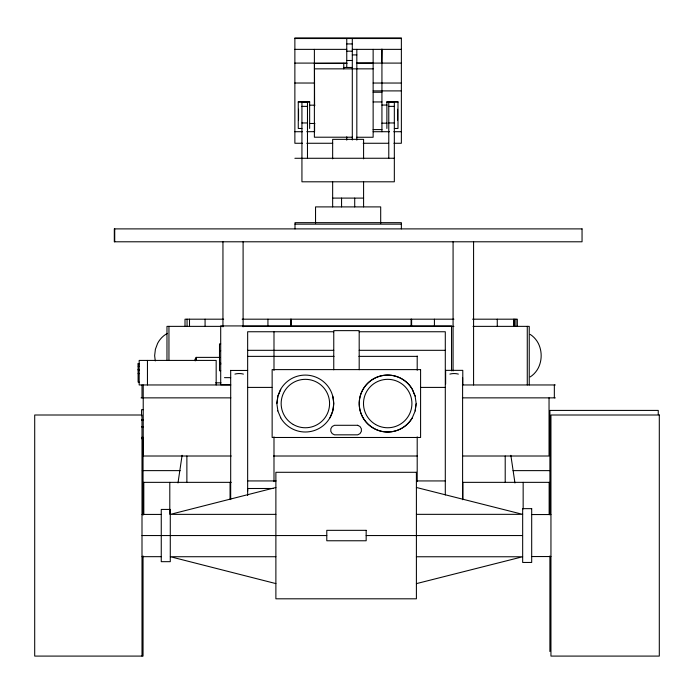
<?xml version="1.0" encoding="UTF-8"?>
<svg xmlns="http://www.w3.org/2000/svg" width="694" height="694" viewBox="0 0 694 694"><rect width="100%" height="100%" fill="white"/><g stroke="black" fill="none" stroke-linecap="round" stroke-linejoin="round"><path stroke-width="1.04" d="M247.654 491.074L247.654 488.507L273.124 488.489M381.726 63.093L381.934 49.074M276.915 403.544L277.886 396.179L280.732 389.317M415.133 410.909L415.966 404.593M177.994 482.955L182.097 455.29M280.654 417.771A28.454 28.454 0 0 0 329.945 417.771L332.79 410.909L333.762 403.544L332.79 396.179M330.014 417.771C334.872 409.009 334.924 398.035 329.945 389.317A28.454 28.454 0 0 0 280.654 389.317L277.817 396.179L276.845 403.544L277.886 410.909M275.882 487.509L170.36 514.367L275.882 514.367M416.4 583.628L522.625 556.761L416.4 556.761M346.757 63.189L314.469 63.301L314.59 105.913M356.473 63.154L373.138 63.093M294.872 38.526L401.366 38.526M346.757 43.939L352.3 43.939M294.872 49.361L346.757 49.361M352.3 49.361L401.366 49.361M346.757 51.183L352.3 51.183M352.3 54.913L356.829 54.913M346.757 60.491L352.3 60.491M294.872 63.093L314.382 63.093M356.829 63.093L401.366 63.093M314.382 63.301L346.965 63.301M343.764 67.465L352.3 67.465M314.382 68.853L373.138 68.853M294.872 83.02L314.59 83.037M373.138 83.037L401.366 83.037M373.138 90.897L401.366 90.897M373.138 92.233L381.934 92.233M301.933 101.81L307.477 101.81L307.477 158.284M373.138 101.949L381.934 101.949M298.273 102.183L309.645 102.183M386.888 102.183L397.983 102.183M381.934 105.063L387.009 105.063M309.645 105.176L314.833 105.176M301.933 106.373L307.477 106.373M388.779 106.373L394.331 106.373M301.933 122.959L307.477 122.959M388.779 122.959L394.331 122.959M381.934 123.176L387.009 123.176M309.645 123.48L314.833 123.48M301.933 128.477L298.273 128.477L298.273 101.558L309.645 101.558L309.645 128.477M394.331 128.477L397.983 128.477L397.983 101.558L386.888 101.558L386.888 128.477M373.138 129.587L381.934 129.587M294.872 131.713L302.437 131.713M306.765 131.713L314.59 131.66L314.59 123.081M373.138 131.713L389.49 131.713M393.81 131.713L401.366 131.713M352.3 137.212L314.382 137.212L314.382 49.361M356.829 137.256L373.138 137.256L373.138 49.361M302.437 143.268L294.872 143.268L294.872 37.91L401.366 37.91L401.366 143.268L393.949 143.268M306.765 143.268L332.704 143.268M363.196 143.268L388.64 143.268M294.872 158.284L394.331 158.249M332.652 198.102L363.587 198.102M295.002 224.153L401.366 224.153M223.633 319.188L185.012 319.188L185.012 326.362M242.154 319.188L453.919 319.188M472.562 319.188L517.334 319.188L517.334 326.362M223.503 326.362L166.968 326.362L166.968 360.455M243.004 326.362L453.919 326.362M473.004 326.362L529.236 326.362L529.236 384.962M333.762 331.749L247.654 331.749L247.654 495.455M359.188 331.749L445.296 331.749L445.296 494.961M220.701 343.886L219.495 343.886L219.495 370.717M247.654 350.314L333.762 350.314M359.188 350.314L445.296 350.314M219.495 350.782L220.701 350.782M247.654 356.369L334.04 356.369M358.885 356.369L417.198 356.369M219.946 357.384L196.09 357.384L196.09 359.509M196.168 358.893L195.205 358.893L195.205 360.923M195.205 359.648L196.168 359.648M195.205 360.073L196.168 360.073M219.495 363.023L220.701 363.023M139.173 363.517L138.106 363.517L138.106 382.108L139.173 382.108M219.495 363.639L220.701 363.639M138.106 363.96L139.173 363.96M219.495 363.838L220.701 363.838M219.495 364.359L220.701 364.359M138.106 366.137L139.173 366.137M138.106 369.642L139.173 369.642M230.686 370.457L247.654 370.457M219.495 370.657L220.701 370.657M138.106 373.641L139.173 373.641M224.5 377.649L230.686 377.649M215.617 382.836L221.022 382.836M230.451 384.78L220.701 384.78L220.701 325.928L451.534 325.928L451.534 370.874M230.859 384.962L139.173 384.962L139.173 360.42L216.172 360.42L216.172 384.962M462.377 384.962L555.321 384.962M247.654 387.408L271.883 387.408M420.434 387.408L445.296 387.408M141.029 397.862L230.876 397.862M462.377 397.862L555.321 397.862M143.224 409.686L141.55 409.686L141.55 415.81M141.55 419.801L143.224 419.801M141.55 420.443L143.224 420.443M141.55 426.914L143.224 426.914M141.55 437.394L143.224 437.394M141.55 438.114L143.224 438.114M141.55 438.669L143.224 438.669M231.276 456.01L143.224 456.01L143.224 384.962M273.497 456.01L417.502 456.01M462.976 456.01L549.041 456.01L549.041 397.862M142.339 470.627L180.171 470.627M513.057 470.627L549.804 470.627M247.654 480.933L276.108 480.933M417.198 480.933L445.296 480.933M143.458 482.347L231.276 482.347M549.483 482.347L462.881 482.347L462.881 499.376M142.001 514.428L161.26 514.428M416.4 514.341L522.625 514.341L416.4 487.474M531.691 514.549L550.949 514.549M142.001 535.551L326.787 535.551M366.163 535.551L522.356 535.551M531.691 556.545L550.949 556.545M142.001 556.675L161.26 556.675M275.882 556.727L170.36 556.727L275.882 583.593M415.203 396.179L412.366 389.317A28.454 28.454 0 0 0 369.425 381.743A28.454 28.454 0 0 0 369.425 425.344A28.454 28.454 0 0 0 412.366 417.771M277.817 410.909L280.732 417.771M510.853 455.325L514.957 482.981M155.274 360.958L154.641 355.658L155.395 349.299L157.607 343.374A24.568 22.139 90 0 1 167.419 333.398M658.25 414.518L658.25 410.414L549.9 410.414L549.9 514.818M554.341 384.962L554.341 397.862M549.9 555.981L549.9 651.501M549.145 482.347L549.145 514.271M527.275 326.362L527.275 384.962M523.155 482.347L523.155 508.954M515.894 319.188L515.894 326.362M514.193 319.188L514.193 326.362M513.82 319.188L513.82 326.362M505.206 456.01L505.206 482.347M497.268 319.188L497.268 326.362M473.577 241.79L473.577 384.962M462.785 384.944L462.785 370.353L445.635 370.353L445.635 384.068M462.603 377.649L462.603 499.732M453.078 241.79L453.078 370.969M434.418 319.188L434.418 326.362M417.198 356.005L417.198 370.284M417.198 436.856L417.198 481.627M411.62 319.188L411.62 326.362M411.1 319.188L411.1 326.362M401.366 228.89L401.366 222.661L295.002 222.661L295.002 228.89M397.575 109.262L397.575 120.088M388.779 158.284L388.779 101.81L394.331 101.81L394.331 181.802L301.933 181.802L301.933 101.558M381.934 49.361L381.934 131.713M380.694 223.581L380.694 206.899L315.544 206.899L315.544 223.581M363.587 158.848L363.587 139.347L332.652 139.347L332.652 158.848M363.587 181.802L363.587 206.899M359.188 369.746L359.188 330.639L333.762 330.639L333.762 369.824M356.829 49.361L356.829 140.119M354.712 198.102L354.712 206.899M352.3 38.526L352.3 139.988M346.757 38.526L346.757 67.465M346.757 136.839L346.757 140.119M343.764 63.301L343.764 68.853M341.561 198.102L341.561 206.899M332.652 181.802L332.652 206.899M298.55 109.262L298.55 120.088M291.246 319.188L291.246 326.362M290.725 319.188L290.725 326.362M273.991 331.749L273.991 370.449M273.991 436.856L273.991 481.627M267.936 319.188L267.936 326.362M243.1 241.79L243.1 326.831M230.686 370.353L230.686 499.593M230.061 482.347L230.061 499.376M222.948 241.79L222.948 326.831M205.077 319.188L205.077 326.362M196.168 357.384L196.168 360.568M189.505 319.188L189.505 326.362M187.059 319.188L187.059 326.362M186.877 456.01L186.877 482.347M169.796 482.347L169.796 514.271M168.954 326.362L168.954 360.455M147.449 360.42L147.449 384.962M143.805 482.347L143.805 514.271M143.051 438.608L143.051 515.113M143.051 555.989L143.051 656.09L34.7 656.09L34.709 415.003L142.001 415.003L142.001 656.09M142.01 384.962L142.01 397.862M114.727 228.89L114.727 241.79M234.928 374.101A8.64 4.259 0 0 1 243.412 374.101M449.877 374.101A8.64 4.259 0 0 1 458.361 374.101M530.19 376.937A24.568 22.208 90 0 0 538.318 367.941C542.118 360.273 542.118 351.051 538.318 343.374A24.568 22.208 -90 0 0 530.19 334.387M416.174 403.544L415.203 410.909L412.297 417.771A28.454 28.454 0 0 1 369.355 425.344A28.454 28.454 0 0 1 369.355 381.743A28.454 28.454 0 0 1 412.297 389.317L415.133 396.179L416.174 403.544M582.049 228.89L114.31 228.89L114.31 241.79L582.049 241.79L582.049 228.89M420.59 369.607L272.143 369.607L272.143 437.48L420.59 437.48L420.59 369.607M139.173 369.989L138.106 369.989L139.173 370.041M659.3 415.003L550.949 415.003L550.949 656.09L659.3 656.09L659.3 415.003M357.679 425.292L334.508 425.292A4.875 4.875 0 0 0 334.508 434.834L357.679 434.834A4.875 4.875 0 0 0 357.662 425.292M416.4 472.293L275.882 472.293L275.882 598.809L416.4 598.809L416.4 472.293M531.691 508.65L522.669 508.65L522.669 562.452L531.691 562.452L531.691 508.65M170.282 509.431L161.26 509.431L161.26 561.672L170.282 561.672L170.282 509.431M366.163 530.337L326.787 530.337L326.787 540.765L366.163 540.765L366.163 530.337M293.258 424.511A24.212 24.212 0 0 0 329.581 403.544A24.212 24.212 0 0 0 293.258 382.576A24.212 24.212 0 0 0 293.258 424.511M375.601 424.511A24.212 24.212 0 0 0 411.924 403.544A24.212 24.212 0 0 0 375.601 382.576A24.212 24.212 0 0 0 375.601 424.511"/></g></svg>
